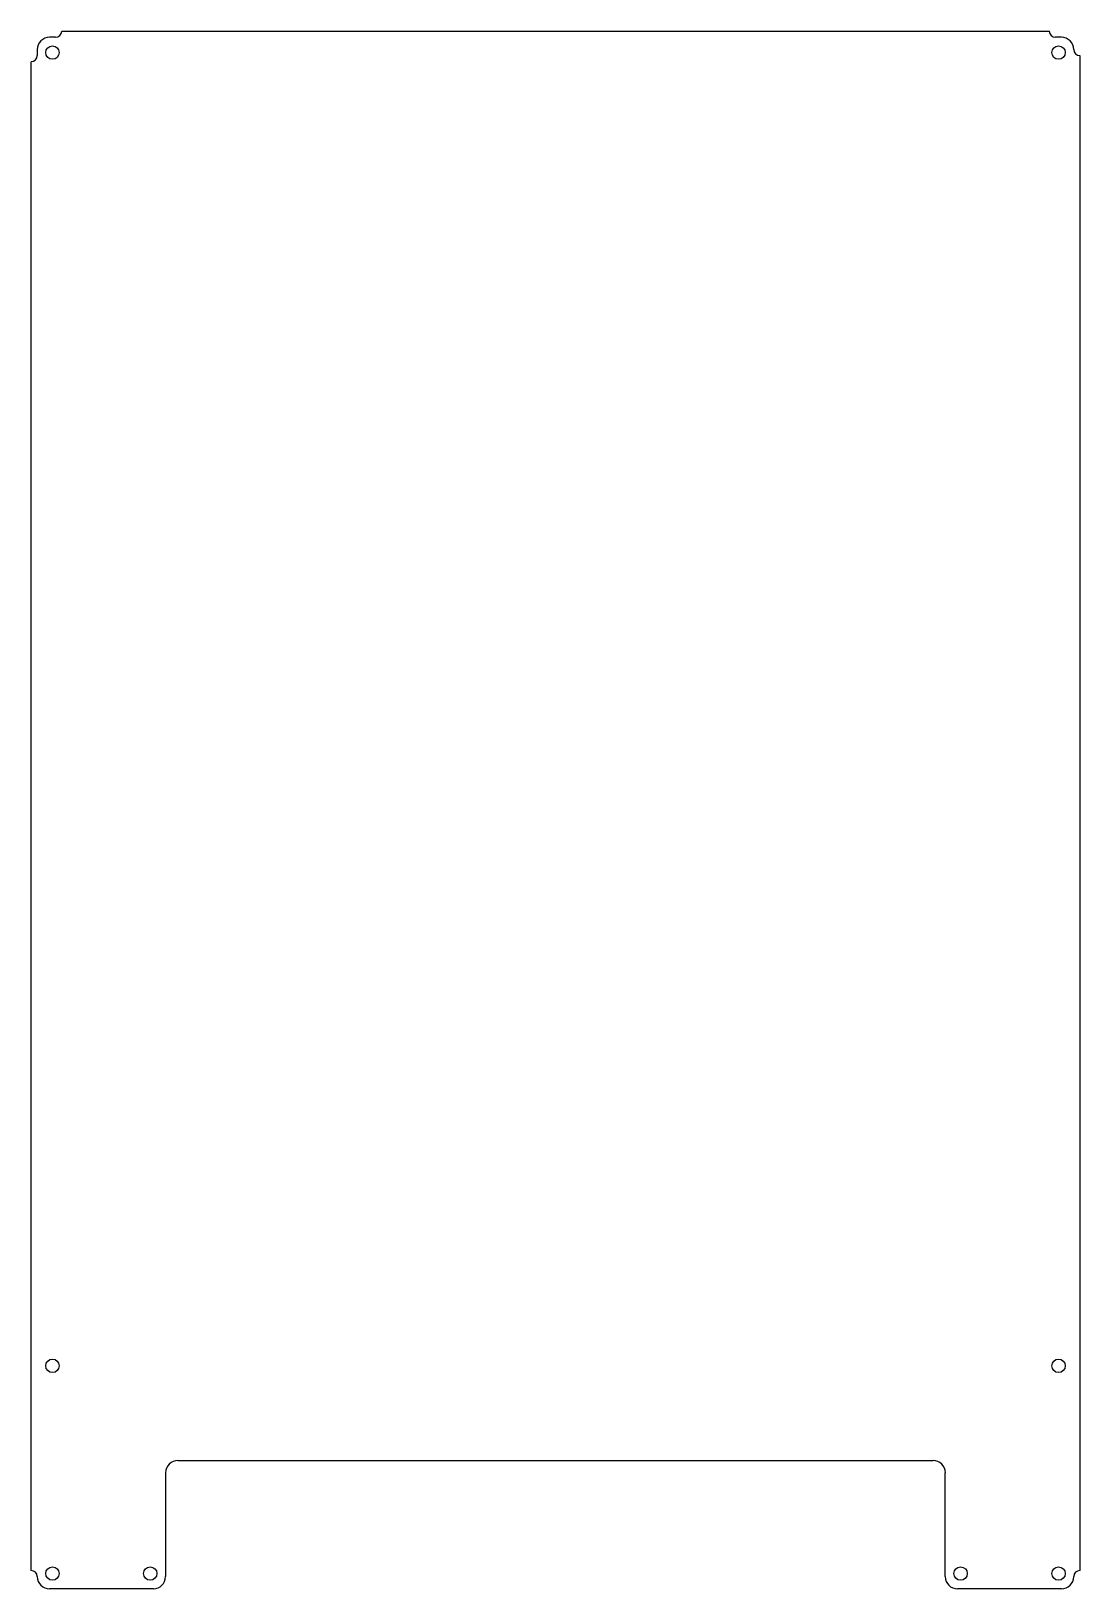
# Model space of a CAD drawing. Extents: x -3.4 to 3.3, y -5.7 to 4.3.
import ezdxf

# ---------------------------------------------------------------- set-up
doc = ezdxf.new("R2010")
doc.units = 0
doc.layers.add('VISIBLE', color=7, linetype='CONTINUOUS')

msp = doc.modelspace()

# ---------------------------------------------------------------- linework, layer by layer
at = {"layer": 'VISIBLE'}
for p, q in [((-3.22, 4.348), (3.143, 4.348)), ((-3.378, 4.23), (-3.378, 4.191)), ((-3.26, 4.309), (-3.299, 4.309)), ((3.221, 4.309), (3.182, 4.309)), ((-3.417, -5.569), (-3.417, 4.151)), ((3.339, 4.191), (3.339, -5.569)), ((-2.472, -4.86), (2.394, -4.86)), ((-2.551, -4.939), (-2.551, -5.608)), ((2.472, -5.608), (2.472, -4.939)), ((-2.63, -5.687), (-3.299, -5.687)), ((3.221, -5.687), (2.551, -5.687))]:
    msp.add_line(p, q, dxfattribs=at)
for centre in [(-3.28, 4.21), (3.202, 4.21), (-3.28, -4.25), (3.202, -4.25), (-3.28, -5.588), (-2.65, -5.588), (2.571, -5.588), (3.202, -5.588)]:
    msp.add_circle(centre, 0.0433, dxfattribs=at)
for centre, radius, start, end in [((-3.26, 4.348), 0.0394, 270, 0), ((3.182, 4.348), 0.0394, 180, 270), ((-3.299, 4.23), 0.0787, 90, 180), ((3.221, 4.23), 0.0787, 0, 90), ((3.339, 4.23), 0.0394, 180, 270), ((-3.417, 4.191), 0.0394, 270, 0), ((-2.472, -4.939), 0.0787, 90, 180), ((2.394, -4.939), 0.0787, 0, 90), ((-3.417, -5.608), 0.0394, 0, 90), ((-3.299, -5.608), 0.0787, 180, 270), ((-2.63, -5.608), 0.0787, 270, 0), ((2.551, -5.608), 0.0787, 180, 270), ((3.221, -5.608), 0.0787, 270, 0), ((3.339, -5.608), 0.0394, 90, 180)]:
    msp.add_arc(centre, radius, start, end, dxfattribs=at)

doc.saveas('drawing.dxf')
